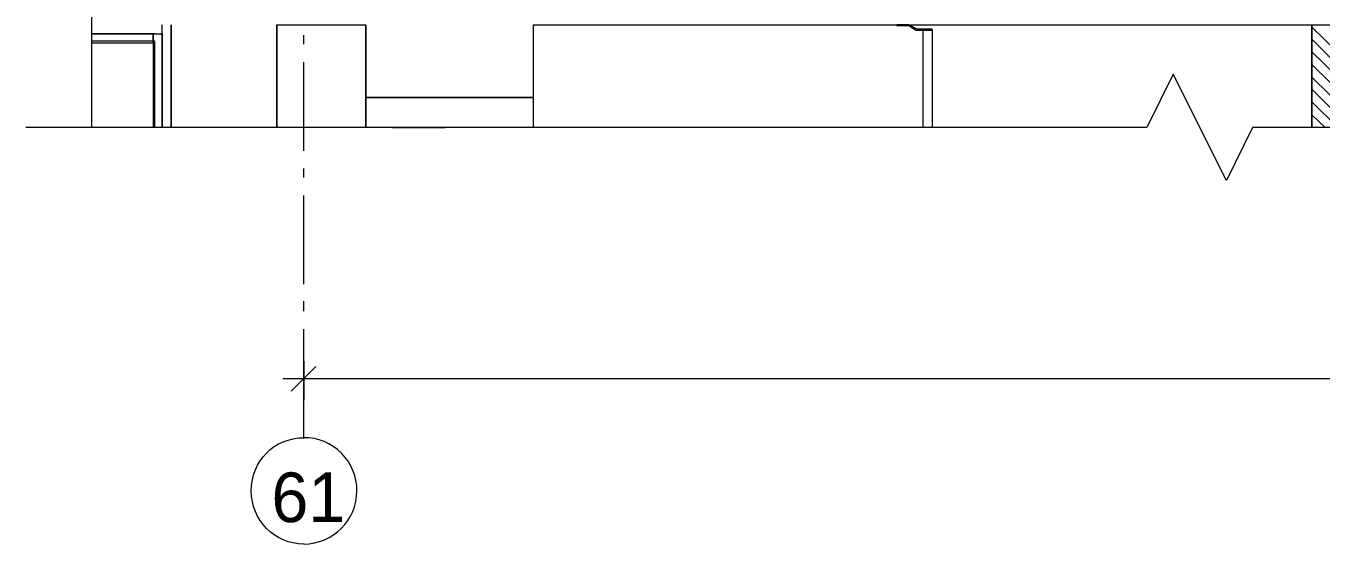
# Model space of a CAD drawing. Header units: millimetres. Extents: x 2294 to 908349, y -83289 to 219220.
# Drawn here: x 844143 to 851703, y 192413 to 195436 of the extents above; entities that cross this region are included whole.
import ezdxf

# ---------------------------------------------------------------- set-up
doc = ezdxf.new("R2010")
doc.units = ezdxf.units.MM
doc.layers.add('PDF _Геометрия', color=7, linetype='Continuous')
doc.layers.add('PDF _Текст', color=7, linetype='Continuous')

msp = doc.modelspace()

# ---------------------------------------------------------------- linework, layer by layer
at = {"layer": 'PDF _Геометрия', "lineweight": 9}
for points in [[(844527.4051180948, 194843.6334602248), (844527.4051180948, 196141.9909750095), (844217.0233553629, 196294.9960693188), (844837.7868808266, 196605.3778320982), (844527.4051180948, 196762.7545005681), (844527.4051180948, 198069.8551636275)], [(844938.3330858201, 194843.6334602248), (844938.3330858201, 195390.0802256626), (844938.3330858201, 194843.6334602248), (844938.3330858201, 195363.8507809334), (844938.3330858201, 195442.5391151684)], [(845607.183926817, 194843.6334602248), (845607.183926817, 195442.5391151684), (846127.401247479, 195442.5391151684), (846127.401247479, 194843.6334602248), (846127.401247479, 195018.4964251493), (847106.6338512097, 195018.4964251493), (846127.401247479, 195018.4964251493), (846127.401247479, 195442.5391151684)], [(847106.6338512097, 194843.6334602248), (847106.6338512097, 195442.5391151684), (847211.5516301263, 195442.5391151684), (851648.699365899, 195442.5391151684), (851648.699365899, 194843.6334602248), (851648.699365899, 195442.5391151684), (851858.5349238273, 195442.5391151684), (851858.5349238273, 194843.6334602248)], [(844527.4051180948, 195337.6213362042), (844885.8741963599, 195337.6213362042), (844885.8741963599, 195390.0802256626), (844885.8741963599, 194843.6334602248)], [(844894.617344493, 195390.0802256626), (844885.8741963599, 195390.0802256626), (844938.3330858201, 195390.0802256626), (844929.5899374969, 195390.0802256626)], [(845764.5605951939, 195328.8781879761), (845764.5605951939, 195381.3370774353)], [(849379.8523956109, 194843.6334602248), (849379.8523956109, 195411.9380962776), (849432.3112851642, 195411.9380962776), (849432.3112851642, 194843.6334602248)], [(844894.617344493, 194843.6334602248), (844894.617344493, 195346.3644844315), (844527.4051180948, 195346.3644844315)], [(845764.5605951939, 194708.1146623699), (845764.5605951939, 195223.9604089644)], [(856968.9050746188, 194843.6334602248), (859653.0515868403, 194843.6334602248), (851303.3450100683, 194843.6334602248), (851150.3399158064, 194533.251697398), (850839.9581530746, 195154.0152230042), (850686.9530586228, 194843.6334602248), (844142.706595147, 194843.6334602248)], [(845764.5605951939, 194550.7379939), (845764.5605951939, 194603.1968834058)], [(845764.5605951939, 193929.9744682938), (845764.5605951939, 194445.8202149358)], [(845764.5605951939, 193772.5977998239), (845764.5605951939, 193829.4282634428)], [(845764.5605951939, 193029.4301987982), (845764.5605951939, 193667.6800208588)], [(845764.5605951939, 193479.7023335455), (845764.5605951939, 193379.1561286955), (845764.5605951939, 193252.3804791153)], [(845834.5057811067, 193449.1013146557), (845764.5605951939, 193379.1561286955), (845690.2438350711, 193304.8393685736)], [(845642.1565197278, 193379.1561286955), (860863.9776189718, 193379.1561286955)]]:
    msp.add_lwpolyline(points, dxfattribs=at)
for points in [[(844990.7919752784, 195363.8507809334), (844990.7919752784, 195442.5391151684), (844990.7919752784, 194843.6334602248)], [(845607.183926817, 195442.5391151684), (845607.183926817, 194843.6334602248)], [(849340.5082284939, 195411.9380962776), (849432.3112851642, 195411.9380962776), (849432.3112851642, 195416.3096704392), (849344.879802702, 195416.3096704392), (849296.7924872618, 195442.5391151684), (849226.847301349, 195442.5391151684), (849226.847301349, 195438.1675410543), (849296.7924872618, 195438.1675410543)], [(844527.4051180948, 195390.0802256626), (844885.8741963599, 195390.0802256626)], [(846590.7881046627, 194843.6334602248), (846280.4063417409, 194843.6334602248)]]:
    msp.add_lwpolyline(points, close=True, dxfattribs=at)
at = {"layer": 'PDF _Геометрия', "color": 250, "lineweight": 9, "true_color": 0x1d1d1d}
for points in [[(851858.5349238273, 195223.9604089644), (851648.699365899, 195429.4243927796)], [(851858.5349238273, 195149.6436488435), (851648.699365899, 195359.4792068193)], [(851858.5349238273, 195079.6984628832), (851648.699365899, 195285.1624466975)], [(851858.5349238273, 195005.3817027614), (851648.699365899, 195210.8456866241)], [(851858.5349238273, 194931.0649426871), (851648.699365899, 195136.5289265022)], [(851858.5349238273, 194856.7481825661), (851648.699365899, 195066.5837405419)], [(851801.7044602558, 194843.6334602248), (851648.699365899, 194992.2669803735)], [(851727.3877001349, 194843.6334602248), (851648.699365899, 194917.9502202992)], [(851653.0709401071, 194843.6334602248), (851648.699365899, 194848.0050342914)]]:
    msp.add_lwpolyline(points, dxfattribs=at)
at = {"layer": 'PDF _Геометрия', "lineweight": 18}
msp.add_lwpolyline([(845764.5605951939, 192413.0382473052, 0.411971830988338), (846074.9423580207, 192723.420010132, 0.4172634351384605), (845764.5605951939, 193033.8017729113)], format="xyb", dxfattribs=at)
for points in [[(845458.5504064802, 192723.4200100845), (845458.5504064802, 192898.2829750574), (845594.0692043826, 193033.8017729113), (845764.5605951939, 193033.8017729113)], [(845764.5605951939, 192413.0382473052), (845594.0692043826, 192413.0382473052), (845458.5504064802, 192552.9286192742), (845458.5504064802, 192723.4200100845)]]:
    msp.add_open_spline(points, degree=3, dxfattribs=at)

# ---------------------------------------------------------------- texts
at = {"layer": 'PDF _Текст', "insert": (845575.9700704068, 192683.868506592), "char_height": 289.4502280538725, "attachment_point": 4, "style": ''}
msp.add_mtext('61', dxfattribs=at)

doc.saveas('drawing.dxf')
